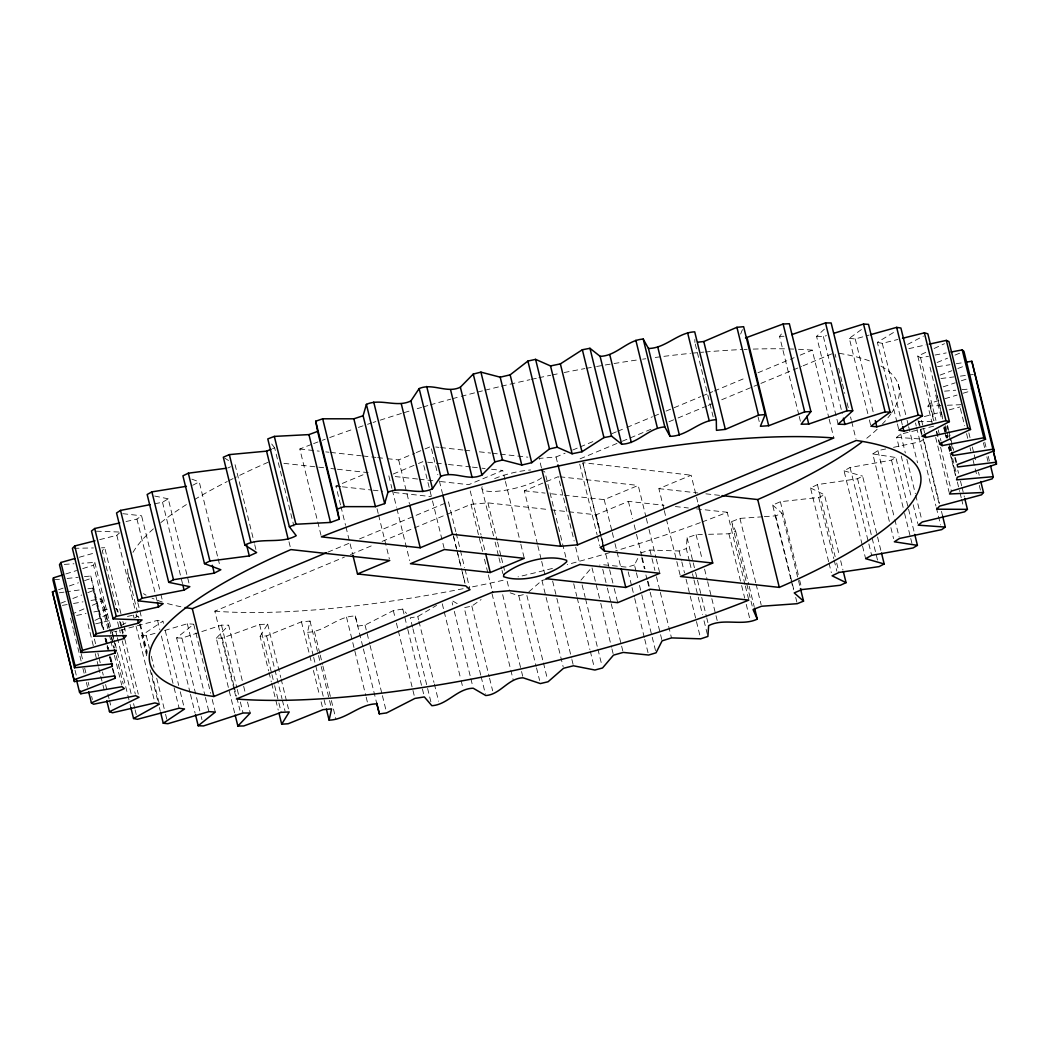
<?xml version="1.0" encoding="UTF-8"?>
<svg xmlns="http://www.w3.org/2000/svg" width="1049" height="1049" viewBox="0 0 1049 1049"><rect width="100%" height="100%" fill="white"/><g stroke="black" fill="none" stroke-linecap="round" stroke-linejoin="round"><path stroke-width="0.75" stroke-dasharray="5 3.75" d="M84.445 576.662L90.752 576.006L102.999 628.718M689.39 561.163L686.308 548.614L687.082 537.77L696.103 534.636L702.345 534.479M313.297 655.809L307.514 632.285L310.019 621.06L301.456 621.821L266.59 635.917L260.113 636.35L268.596 670.862M740.62 334.041L742.43 329.635M108.965 627.945L93.545 565.188L94.816 562.408L81.966 563.247M636.022 571.246L634.475 564.965L638.5 556.98M938.894 400.521L929.82 403.262L927.959 406.133L932.587 424.963M260.113 636.35L267.652 624.116L259.627 624.496L222.218 638.107L216.291 638.238L234.779 713.53M798.827 414.814L779.551 336.375L782.488 332.585M120.937 613.626L104.743 547.735L102.317 550.738L117.344 611.908M580.949 580.136L591.898 567.286L600.382 601.798M216.291 638.238L228.643 625.178L243.289 684.787M838.138 424.202L816.568 336.349L824.409 329.137M99.668 539.645L116.832 535.305L119.442 532.971M528.866 591.846L541.94 580.425L547.145 579.127M933.676 426.209L900.711 434.116L896.633 437.315L899.714 449.864M190.105 692.812L176.612 637.91L193.724 624.207L210.679 693.232M125.998 521.537L136.96 519.085L141.589 515.793L160.471 592.659M867.811 413.647L849.323 338.342L863.393 328.101M480.757 675.136L464.183 607.686L471.84 606.099L481.085 599.582M146.69 655.769L141.681 635.366L162.923 621.165L163.696 624.312M885.723 448.972L877.895 450.611L872.781 453.929L889.342 521.379M154.741 503.756L162.516 502.248L168.246 498.813L189.449 585.093M897 422.341L877.357 342.328L895.361 331.379M862.147 544.549L844.039 470.831L850.07 467.487L891.493 460.118L895.859 457.508L908.185 507.703M412.572 627.263L410.264 617.848L417.777 616.537L436.515 605.404M121.487 625.361L128.28 621.585M135.072 617.795L137.786 616.274L133.367 615.081L123.939 617.271M907.542 344.452L923.474 336.073M192.688 485.281L199.244 481.884L217.746 557.189M828.631 561.687L810.523 487.955L817.433 484.599L857.544 478.75L862.619 476.128L881.108 551.42M307.514 632.285C324.823 631.931 337.817 615.947 355.283 616.012L357.801 626.083L365.052 625.047L393.336 610.584L402.79 609.076L406.527 613.468M94.948 620.405L109.03 613.547M933.584 420.374L917.783 356.057L926.7 351.926M934.121 348.491L944.506 343.679M227.725 468.064L230.583 466.753M790.749 578.786L772.641 505.054L780.364 501.724L818.745 497.423L824.475 494.8L839.121 554.41M268.085 462.268L263.168 464.432A396.653 94.62 -13.8 0 0 235.173 477.544M71.306 614.373L84.785 608.551M92.273 605.312L102.75 600.789L109.306 627.446M340.545 504.923L335.916 486.093L365.236 473.86M387.317 458.675L398.659 459.921L414.788 453.194M416.243 452.591L423.573 449.536M425.042 448.92L430.903 446.481L437.839 474.712M393.27 474.004L416.938 464.13M418.42 463.514L422.852 461.665L432.096 499.311M505.028 479.891L502.72 470.477L468.706 484.664L436.751 481.137M327.931 552.102L352.031 542.058M359.571 538.911L448.474 501.828L455.791 531.646M541.441 467.828L539.134 458.426L556.049 456.971L565.096 453.194M572.636 450.06L578.655 447.543M580.163 446.913L593.721 441.262M611.803 433.722L616.327 431.834M617.835 431.205L625.374 428.058M626.869 427.428L652.491 416.755M653.999 416.125L660.031 413.608M666.049 411.09L700.706 396.64M702.214 396.011L712.769 391.618M714.277 390.989L745.918 377.784M757.968 372.762L794.132 357.683M800.164 355.165L812.214 350.13L828.789 417.594M234.097 689.586L214.835 611.147L344.426 557.111M350.458 554.593L374.559 544.536M382.098 541.402L445.379 515.007M446.887 514.377L471.001 504.32L487.916 502.864L549.296 509.644M580.084 458.819L620.772 441.852M622.28 441.236L650.904 429.29M668.987 421.75L676.526 418.603M678.034 417.974L706.659 406.042M708.167 405.412L715.693 402.265M721.725 399.748L759.397 384.039M760.905 383.409L801.593 366.442M803.088 365.813L831.726 353.88M537.442 544.143L524.343 490.801L558.356 476.626L574.144 540.943M564.27 495.22L604.198 499.626L638.212 485.438L645.922 516.816M568.689 511.781L596.147 514.81L628.39 501.356L664.043 505.303M663.899 509.04L658.89 488.65L691.134 475.197L696.143 495.587M937.085 362.508L947.535 358.194M955.01 355.1L960.989 352.634M764.301 516.659L775.67 515.859L781.977 513.276L800.085 587.007M272.57 448.684L274.654 447.844L293.917 526.27M321.007 535.292L299.817 449.011L306.465 446.376A396.653 94.62 -13.8 0 1 312.182 444.16M744.96 584.437L727.245 512.266L720.584 514.915A396.653 94.62 -13.8 0 1 701.794 522.087M60.921 603.149L65.392 601.405M72.853 598.494L81.796 595.006M87.762 592.685L93.728 590.364L103.366 629.584M762.675 516.777L739.938 518.39L731.468 521.668L753.051 609.521M940.048 375.109L951.915 370.703M957.842 368.501L963.769 366.298M708.6 534.308L728.911 533.784L735.69 531.305L731.468 521.668M58.56 589.722L63.15 588.122M69.273 585.985L78.439 582.785M84.563 580.648L90.673 578.51M943.221 386.845L955.285 382.806M961.33 380.787L967.362 378.768M640.519 552.993L649.921 550.043L679.136 550.987L686.308 548.614M176.612 637.91L181.936 638.08L221.483 625.138L228.643 625.178M65.785 573.96L76.577 570.551M82.753 568.597L93.545 565.188M816.568 336.349L823.386 336.585L826.468 335.614M944.952 398.712L957.055 395.067M963.1 393.244L970.666 390.962M634.475 564.965L627.027 567.181L601.588 564.559L599.543 565.149M141.681 635.366L146.309 635.851L156.944 632.717M164.536 630.488L187.312 623.775L193.724 624.207M79.304 557.255L94.646 552.915M849.323 338.342L855.237 338.971L869.044 335.103M924.313 416.571L941.386 411.969M949.148 409.884L960.019 406.946M111.968 630.659L115.836 631.446L157.534 620.352L162.923 621.165M877.357 342.328L882.275 343.351L897.878 339.456M510.155 592.842L518.796 595.74L526.493 593.918M95.643 623.827L111.364 620.182M908.867 348.635L926.044 344.859M893.538 447.333L920.157 441.76L923.736 439.216L939.537 503.533M76.669 615.435L86.031 613.534M93.833 611.96L109.45 608.8M917.783 356.057L920.55 357.775L928.562 356.267M934.974 355.047L946.198 352.936M62.389 605.378L67.162 604.565M73.509 603.477L83.041 601.838M90.975 600.474L100.507 598.848L102.75 600.789M937.504 366.691L949.988 364.711M956.229 363.728L964.031 362.495M59.203 592.816L63.989 592.147M65.576 591.924L79.908 589.905M87.867 588.791L92.653 588.122L93.728 590.364M940.953 378.532L953.908 376.919M960.386 376.106L966.876 375.306M968.489 375.096L973.354 374.493M54.496 579.743L60.803 579.1M67.11 578.445L78.137 577.304M944.546 391.172L955.718 390.202M962.09 389.651L971.662 388.812M64.291 564.401L73.928 563.772M927.959 406.133L940.887 405.557M947.352 405.268L961.907 404.626M779.551 336.375L783.996 336.27M74.007 548.312L93.427 547.945M101.517 547.801L104.743 547.735M918.334 421.357L932.902 421.436M96.338 531.187L118.865 532.013M896.633 437.315L922.137 439.111M812.214 350.13L807.153 349.75A396.653 94.62 -13.8 0 0 798.237 349.265M214.835 611.147L219.91 611.541A396.653 94.62 -13.8 0 0 467.303 587.873M435.755 447.005L438.98 447.372M440.606 447.543L463.212 450.047M464.825 450.218L472.902 451.109M479.367 451.817L490.67 453.076M492.296 453.247L498.747 453.968M500.373 454.138L527.831 457.167M600.185 533.259L582.851 462.661L691.134 475.197M427.638 462.203L446.808 464.314M448.408 464.484L470.765 466.962M472.365 467.133L480.35 468.011M481.95 468.195L485.149 468.536M491.535 469.244L502.72 470.477M559.943 476.797L638.212 485.438M299.817 449.011L319.263 451.162M325.741 451.883L328.98 452.237M330.605 452.421L361.394 455.817M363.006 455.987L375.975 457.416M377.588 457.6L385.691 458.492M658.89 488.65L697.769 492.938M705.872 493.83L720.466 495.443M283.912 463.343L324.416 467.815M330.894 468.523L335.759 469.06M337.385 469.244L368.173 472.64M675.386 506.549L688.354 507.978M696.457 508.87L727.245 512.266M395.224 476.561L417.594 479.026M419.194 479.196L435.165 480.966M524.343 490.801L545.1 493.096M551.486 493.804L562.67 495.036M335.916 486.093L340.768 486.631M342.38 486.802L371.451 490.014M373.064 490.198L382.754 491.26M394.07 492.506L431.218 496.61M550.909 509.827L567.063 511.61M122.812 513.682L141.589 515.793M872.781 453.929L895.859 457.508M154.688 496.046L168.246 498.813M844.039 470.831L862.619 476.128M191.823 479.131L199.244 481.884M115.495 608.525L117.475 609.43L118.642 614.124M810.523 487.955L824.475 494.8M457.207 603.621L451.621 600.369L452.775 605.076M224.617 458.046L228.538 460.55M772.641 505.054L781.977 513.276M271.717 444.015L274.654 447.844M984.762 442.154L986.296 448.421M988.224 456.276L989.377 460.97M983.385 442.73L984.919 449.011M986.847 456.853L988.014 461.56M968.843 432.87L969.997 437.564M972.305 446.979L973.852 453.26M974.233 454.82L976.16 462.675M978.468 472.076L979.241 475.223M960.399 408.52L964.634 425.776M966.562 433.617L967.716 438.325M970.037 447.739L970.797 450.873M973.118 460.288L976.96 475.971M979.281 485.385L980.435 490.093M947.549 425.383L948.702 430.09M948.807 430.903L953.711 450.48M955.351 457.574L956.806 463.029M947.011 426.209L947.785 429.343M949.319 435.623L950.866 441.904M951.246 443.465L953.174 451.306M954.708 457.587L955.875 462.294M957.803 470.136L958.563 473.269M960.491 481.111L961.645 485.818M962.038 487.392L964.346 496.806M945.529 425.724L946.683 430.431M947.063 431.991L948.217 436.699M950.538 446.113L951.692 450.821M942.618 417.607L935.682 389.363L934.987 392.011L941.923 420.243M944.926 427.009L947.627 437.997M949.555 445.838L950.709 450.546M952.636 458.387L956.491 474.082M930.004 367.176L942.723 418.944M944.638 426.786L947.339 437.761M949.266 445.602L950.42 450.309M943.864 427.1L946.565 438.076M948.873 447.49L949.647 450.624M951.194 456.905L955.809 475.722M957.357 482.002L959.665 491.417M960.058 492.978L961.212 497.685M961.592 499.258L963.52 507.1M943.838 428.097L944.611 431.231M945.005 432.804L946.159 437.499M948.466 446.913L949.62 451.621M950.014 453.194L955.783 476.718M920.55 357.775L935.957 420.518M938.265 429.933L940.966 440.921M929.82 403.262L934.056 420.518M936.757 431.493L940.219 445.615M940.599 447.189L951.391 491.102M936.285 431.362L938.973 442.337M935.669 437.512L949.161 492.414M921.52 420.256L924.602 432.804M941.464 511.374L942.618 516.082M918.872 421.383L920.406 427.664M920.799 429.225L922.727 437.066M923.107 438.639L939.681 506.09M918.019 420.426L919.947 428.267M920.327 429.841L921.481 434.548M915.475 422.917L916.249 426.051M916.629 427.625L935.944 506.077M936.337 507.65L940.573 524.906M898.232 384.288L906.742 418.853M907.097 420.361L908.25 425.068M908.631 426.641L917.534 462.779M882.275 343.351L902.324 424.924M900.711 434.116L905.326 452.932M906.874 459.213L915.344 493.725M915.738 495.285L921.507 518.822M897.393 423.901L898.927 430.182M901.261 456.145L911.66 498.498M913.207 504.779L917.823 523.595M908.578 509.276L914.741 534.374M891.493 460.118L904.212 511.886M904.592 513.446L910.375 536.983M910.755 538.543L912.682 546.398M855.237 338.971L874.119 415.837M877.895 450.611L894.456 518.075M894.849 519.635L899.085 536.891M869.359 419.915L870.893 426.196M890.889 527.66L893.578 538.635M835.122 354.195L835.896 357.329M838.597 368.304L842.059 382.426M842.439 384L844.76 393.414M847.067 402.816L848.615 409.097M850.542 416.938L851.303 420.072M851.696 421.646L855.932 438.902M823.386 336.585L842.268 413.45M857.544 478.75L877.58 560.323M850.07 467.487L871.653 555.341M862.54 546.123L865.622 558.671M829.169 419.154L833.798 437.984M840.655 560.691L842.976 570.105M817.433 484.599L835.161 556.757M836.696 563.038L839.016 572.439M799.207 416.387L800.741 422.655M818.745 497.423L833.771 558.592M834.165 560.166L836.866 571.154M829.025 563.247L831.332 572.662M780.364 501.724L799.246 578.589M799.64 580.163L801.947 589.577M758.073 416.873L759.227 421.58M775.67 515.859L793.778 589.577M795.706 597.432L796.86 602.139M791.13 580.359L793.45 589.774M739.938 518.39L755.739 582.706M756.119 584.28L761.128 604.67M695.277 344.059L713.386 417.79M735.69 531.305L748.789 584.634M749.183 586.207L754.192 606.597M745.354 585.998L748.816 600.12M728.911 533.784L741.237 583.991M741.63 585.552L744.711 598.1M746.245 604.381L750.494 621.637M696.536 497.16L698.07 503.428M696.103 534.636L702.266 559.733M704.574 569.148L707.275 580.123M707.655 581.697L717.673 622.49M687.082 537.77L692.851 561.307M693.245 562.867L695.172 570.722M695.553 572.282L697.1 578.563M697.48 580.123L701.335 595.819M701.715 597.379L706.344 616.209M706.724 617.782L708.652 625.624M689.77 562.736L692.078 572.138M692.471 573.711L693.625 578.419M694.005 579.992L697.86 595.675M698.254 597.248L702.489 614.504M704.023 620.772L707.498 634.894M679.136 550.987L681.444 560.389M681.837 561.962L684.525 572.938M686.072 579.218L696.09 620.011M696.47 621.572L700.706 638.828M664.279 510.614L680.08 574.931M646.302 518.376L648.623 527.791M649.003 529.365L655.94 557.596M656.32 559.169L659.795 573.279M649.921 550.043L654.93 570.446M656.464 576.714L659.939 590.836M660.319 592.41L671.491 637.897M628.39 501.356L632.639 518.612M634.173 524.893L636.1 532.735M636.481 534.308L641.883 556.272M642.263 557.832L644.965 568.82M648.046 581.369L649.974 589.21M641.673 557.701L644.374 568.676M645.909 574.957L647.063 579.664M647.456 581.225L649.764 590.639M650.157 592.213L662.089 640.847M636.402 572.82L637.949 579.087M639.484 585.368L641.411 593.209M641.791 594.77L656.058 652.819M628.194 571.889L631.655 586.011M632.036 587.571L634.357 596.986M634.737 598.559L644.374 637.779M644.755 639.339L648.61 655.035M604.198 499.626L611.908 530.991M612.288 532.564L614.609 541.979M614.989 543.539L620.772 567.076M596.147 514.81L600.382 532.066M601.916 538.347L603.083 543.054M605.771 554.029L609.246 568.152M609.626 569.725L613.862 586.968M614.255 588.541L617.717 602.664M600.579 534.82L602.887 544.234M582.916 463.252L602.952 544.824M579.73 464.156L597.078 534.754M597.458 536.327L599.766 545.729M602.742 569.266L606.978 586.522M607.371 588.096L610.833 602.218M611.226 603.778L621.244 644.571M621.624 646.132L622.778 650.839M600.762 603.372L611.554 647.299M611.934 648.859L613.088 653.566M556.049 456.971L557.976 464.812M575.691 547.211L579.927 564.467M582.103 584.844L585.198 597.392M585.578 598.966L597.524 647.6M597.904 649.161L601.759 664.856M573.711 583.742L576.793 596.291M577.186 597.864L589.892 649.633M590.285 651.193L594.14 666.889M565.844 557.176L545.034 472.47A32.598 7.776 -13.8 0 0 543.041 470.909M552.626 581.08L556.481 596.763M556.862 598.336L571.508 657.946M571.889 659.519L573.436 665.787M537.822 545.716L541.297 559.825M541.677 561.399L545.532 577.081M541.94 580.425L563.143 666.705M505.408 481.465L520.435 542.648M520.828 544.208L524.29 558.33M526.873 595.491L543.054 661.381M543.448 662.942L547.303 678.637M518.796 595.74L536.131 666.325M536.524 667.898L539.606 680.447M487.916 502.864L497.16 540.523M497.554 542.084L501.016 556.206M501.409 557.78L504.49 570.328M507.178 581.303L509.499 590.718M482.016 488.821L493.568 535.882M495.115 542.149L498.577 556.272M498.97 557.845L501.658 568.82M502.051 570.394L502.825 573.528M502.668 594.665L521.169 669.97M521.55 671.53L522.704 676.238M470.24 490.945L481.032 534.872M481.412 536.432L485.267 552.128M471.001 504.32L482.553 551.381M484.481 559.222L487.955 573.344M488.336 574.918L492.571 592.174M492.033 593.708L513.223 679.988M456.184 533.207L460.039 548.902M460.419 550.463L464.655 567.719M465.048 569.292L469.664 588.109M471.84 606.099L489.188 676.697M489.568 678.27L492.65 690.819M453.391 535.685L461.088 567.063M461.481 568.624L464.943 582.746M453.443 536.275L456.525 548.824M456.918 550.397L460.773 566.08M462.307 572.361L465.009 583.336M439.387 480.993L442.468 493.541M481.137 676.71L485.372 693.966M432.49 500.884L444.435 549.519M454.322 611.357L470.503 677.234M470.896 678.808L472.43 685.089M442.258 603.791L443.806 610.072M444.186 611.646L460.76 679.096M461.14 680.67L463.068 688.511M398.659 459.921L409.451 503.848M388.838 475.853L391.92 488.401M392.313 489.975L396.548 507.231M396.928 508.791L409.648 560.559M417.777 616.537L418.551 619.671M418.931 621.244L433.958 682.414M434.352 683.987L438.587 701.243M412.952 628.836L427.218 686.872M427.599 688.446L431.454 704.128M402.79 609.076L407.405 627.905M407.799 629.466L424.36 696.929M377.024 508.726L378.191 513.433M378.571 514.993L389.363 558.92M393.336 610.584L394.883 616.851M396.417 623.132L397.964 629.4M398.345 630.973L414.525 696.864M340.925 506.483L345.554 525.313M345.934 526.873L352.49 553.544M365.052 625.047L369.681 643.876M370.061 645.437L382.006 694.071M382.4 695.644L386.635 712.9M355.283 616.012L362.98 647.39M363.374 648.964L376.853 703.866M346.511 617.127L365.773 695.566M366.167 697.126L368.081 704.967M314.425 631.537L319.827 653.501M320.207 655.074L322.515 664.489M322.908 666.049L330.999 699.001M331.379 700.562L336.008 719.391M310.019 621.06L318.109 653.999M318.49 655.573L320.797 664.974M321.191 666.548L331.589 708.901M288.973 541.743L290.521 548.011M313.677 657.382L325.623 706.016M301.456 621.821L311.855 664.174M313.402 670.442L319.565 695.539M321.112 701.82L322.646 708.088M235.081 464.707L254.343 543.146M254.737 544.719L255.89 549.427M267.652 624.116L280.752 677.457M281.132 679.031L288.449 708.836M266.59 635.917L281.997 698.66M282.378 700.234L285.079 711.209M259.627 624.496L271.573 673.117M271.953 674.691L274.261 684.105M274.654 685.666L278.496 701.361M278.89 702.922L281.198 712.337M268.977 672.435L271.285 681.85M271.678 683.41L278.221 710.081M218.126 558.75L220.054 566.591M243.67 686.361L245.217 692.628M247.525 702.043L250.226 713.032M221.483 625.138L236.89 687.895M237.271 689.468L238.818 695.736M240.352 702.017L243.053 712.992M222.218 638.107L233.77 685.167M234.163 686.741L236.471 696.143M236.851 697.716L239.933 710.265M234.491 691.16L236.418 699.001M212.226 699.499L215.307 712.061M162.516 502.248L182.552 583.821M187.312 623.775L205.04 695.933M205.42 697.506L208.895 711.615M181.936 638.08L200.818 714.946M201.198 716.519L201.972 719.653M190.485 694.386L195.114 713.202M160.851 594.232L162.779 602.074M165.244 630.58L178.723 685.482M180.271 691.763L184.506 709.019M136.96 519.085L156.996 600.657M157.534 620.352L159.854 629.767M161.389 636.035L173.714 686.243M174.108 687.803L179.117 708.206M146.309 635.851L149.391 648.4M151.318 656.254L154.019 667.23M156.707 678.218L165.191 712.73M165.572 714.29L167.499 722.132M137.825 602.664L141.667 618.346M128.017 573.803L138.835 617.795M140.343 624.011L147.319 652.308M139.714 624.129L147.044 653.933M151.659 672.75L159.369 704.128M150.164 669.878L157.861 701.256M159.409 707.524L160.182 710.671M116.832 535.305L135.714 612.17M136.095 613.744L136.868 616.878M133.367 615.081L134.128 618.215M136.055 626.056L154.557 701.361M122.864 621.467L123.625 624.614M124.018 626.174L125.946 634.016M120.569 621.978L122.104 628.246M122.484 629.82L123.258 632.953M124.805 639.234L138.284 694.136M119.652 621.323L122.733 633.871M117.606 621.978L119.14 628.246M119.52 629.82L120.294 632.953M122.222 640.795L135.321 694.136M115.836 631.446L116.99 636.153M117.37 637.726L131.243 694.202M133.564 703.617L134.718 708.324M135.098 709.885L136.252 714.592M112.361 632.232L114.669 641.647M115.049 643.207L116.977 651.062M117.37 652.622L129.696 702.817M130.076 704.39L130.85 707.524M94.816 562.408L112.151 633.006M112.545 634.579L113.698 639.287M114.079 640.847L115.626 647.128M109.686 629.02L114.315 647.849M116.242 655.691L123.179 683.922M111.273 637.359L113.974 648.334M100.507 598.848L107.824 628.653M109.752 636.494L110.525 639.628M110.906 641.201L112.833 649.043M114.38 655.323L121.697 685.128M90.752 576.006L103.851 629.348M106.172 638.749L108.86 649.737M110.788 657.579L111.941 662.286M105.674 638.998L106.828 643.706M107.221 645.266L107.981 648.4M109.909 656.254L111.456 662.522M112.99 668.803L114.538 675.071M105.32 638.12L108.008 649.108M109.935 656.949L111.482 663.23M92.653 588.122L102.671 628.902M104.979 638.317L107.68 649.305M109.607 657.146L110.761 661.853M112.295 668.121L113.843 674.402M94.397 639.051L95.564 643.745M97.872 653.16L98.645 656.307M99.026 657.867L100.573 664.148M102.487 671.989L103.261 675.123M105.582 684.538L107.496 692.379M107.89 693.953L109.044 698.66M109.424 700.221L110.971 706.501M87.906 623.84L93.309 645.804M95.236 653.645L96.77 659.926M97.164 661.486L98.318 666.194M98.698 667.767L102.553 683.45M102.933 685.023L104.48 691.304M81.232 654.025L82.779 660.306M84.694 668.147L85.861 672.855M88.168 682.256L88.942 685.403M91.63 696.379L92.404 699.513M70.571 618.149L73.273 629.138M73.653 630.698L81.363 662.076M82.91 668.357L84.445 674.625M86.372 682.466L87.526 687.174M75.017 670.245L76.564 676.513M694.844 339.443L694.897 342.485M541.717 477.806A32.598 7.776 -13.8 0 1 503.769 490.499A32.598 7.776 -13.8 0 1 482.16 486.697M494.682 478.567A32.598 7.776 -13.8 0 1 530.597 469.965M880.95 366.114A396.653 94.62 -13.8 0 1 891.584 412.834M890.903 413.831A396.653 94.62 -13.8 0 1 882.445 423.993M877.161 429.238A396.653 94.62 -13.8 0 1 865.084 439.583M700.326 522.625A396.653 94.62 -13.8 0 1 615.619 550.869M609.836 552.6A396.653 94.62 -13.8 0 1 567.286 564.546M552.43 568.427A396.653 94.62 -13.8 0 1 518.075 576.845M503.114 580.281A396.653 94.62 -13.8 0 1 468.785 587.584M180.887 606.728A396.653 94.62 -13.8 0 1 165.113 602.873M162.267 601.995A396.653 94.62 -13.8 0 1 151.987 598.1M146.099 595.176A396.653 94.62 -13.8 0 1 143.464 593.629M131.217 582.077A396.653 94.62 -13.8 0 1 127.703 568.217M133 552.364A396.653 94.62 -13.8 0 1 153.403 528.853M160.877 522.572A396.653 94.62 -13.8 0 1 187.05 504.163M194.432 499.626A396.653 94.62 -13.8 0 1 227.305 481.491M228.603 480.835A396.653 94.62 -13.8 0 1 233.848 478.2M313.612 443.609A396.653 94.62 -13.8 0 1 317.952 441.944M322.331 440.305A396.653 94.62 -13.8 0 1 325.256 439.203M329.688 437.577A396.653 94.62 -13.8 0 1 353.801 428.975M358.404 427.402A396.653 94.62 -13.8 0 1 363.046 425.828M367.53 424.321A396.653 94.62 -13.8 0 1 371.7 422.931M373.09 422.472A396.653 94.62 -13.8 0 1 375.883 421.554M380.092 420.19A396.653 94.62 -13.8 0 1 401.374 413.476M404.232 412.598A396.653 94.62 -13.8 0 1 409.989 410.854M417.214 408.69A396.653 94.62 -13.8 0 1 421.567 407.418M423.022 406.986A396.653 94.62 -13.8 0 1 428.857 405.294M430.313 404.875A396.653 94.62 -13.8 0 1 450.886 399.131M452.368 398.725A396.653 94.62 -13.8 0 1 459.764 396.745M461.245 396.352A396.653 94.62 -13.8 0 1 476.115 392.483M477.597 392.103A396.653 94.62 -13.8 0 1 483.563 390.595M485.058 390.215A396.653 94.62 -13.8 0 1 500.006 386.57M501.501 386.202A396.653 94.62 -13.8 0 1 529.929 379.686M531.423 379.358A396.653 94.62 -13.8 0 1 537.403 378.06M538.898 377.732A396.653 94.62 -13.8 0 1 550.83 375.227M552.312 374.926A396.653 94.62 -13.8 0 1 559.746 373.418M564.205 372.526A396.653 94.62 -13.8 0 1 584.896 368.579M586.365 368.317A396.653 94.62 -13.8 0 1 595.163 366.744M596.619 366.481A396.653 94.62 -13.8 0 1 612.616 363.767M614.058 363.531A396.653 94.62 -13.8 0 1 637.858 359.873M642.631 359.178A396.653 94.62 -13.8 0 1 645.804 358.745M655.245 357.46A396.653 94.62 -13.8 0 1 690.491 353.356M691.986 353.211A396.653 94.62 -13.8 0 1 703.813 352.097M705.269 351.979A396.653 94.62 -13.8 0 1 742.535 349.501M744.082 349.422A396.653 94.62 -13.8 0 1 747.15 349.304M753.234 349.094A396.653 94.62 -13.8 0 1 787.393 348.897M788.966 348.937A396.653 94.62 -13.8 0 1 793.647 349.081M839.134 353.29A396.653 94.62 -13.8 0 1 870.146 361.171"/><path stroke-width="1.5" d="M990.544 465.677L993.233 476.666L956.557 479.865L957.265 477.216L996.484 464.104L971.833 361.262L965.591 362.246M754.572 608.171L757.273 619.146C742.023 626.345 723.836 617.835 708.652 625.624L707.878 636.455L700.706 638.828L671.491 637.897L662.089 640.847L656.058 652.819L648.61 655.035L623.172 652.412L613.481 655.14L602.532 667.99L594.901 670.023L573.436 665.787L563.523 668.279L548.063 681.771L540.366 683.581L523.097 677.811C508.162 678.074 500.373 694.635 485.766 695.526L473.204 688.223C457.312 688.485 447.464 704.836 431.834 705.702L424.36 696.929L414.919 698.424L386.635 712.9L379.371 713.936L376.853 703.866C359.401 703.787 346.393 719.771 329.098 720.125L331.589 708.901L323.04 709.662L288.16 723.758L281.696 724.203L278.995 713.215M62.704 574.931L53.447 577.855L52.922 579.913L74.492 667.754L112.335 663.86L112.256 666.364L74.033 679.713L74.413 681.562L114.223 675.962L115.311 678.218L79.514 692.156L76.433 679.608M74.492 667.754L75.03 665.695L53.447 577.855M363.111 415.758L353.854 418.813L322.699 418.8L315.697 421.226L317.624 431.414L308.93 434.601L274.327 436.397L267.783 438.928L289.367 526.768L295.91 524.251L330.501 522.441L339.207 519.255L337.28 509.08L344.269 506.641L375.437 506.654L384.681 503.599L363.111 415.758L366.389 404.363C380.603 398.017 396.732 407.956 410.906 400.941L419.154 388.576C432.516 382.649 446.992 393.808 460.367 387.186L473.256 374.073L480.927 372.146L500.189 377.181L510.155 374.847L527.896 361.066L535.593 359.361L550.528 365.931L560.376 363.898L582.352 349.75L589.958 348.294L600.107 356.332L621.677 444.186C637.989 443.924 648.754 427.769 664.817 426.93L670.036 436.332C687.121 436.24 699.408 420.321 716.297 419.692L716.467 430.339L725.344 429.382L758.506 415.142L765.219 414.552L743.636 326.698L736.923 327.301L703.774 341.541L697.769 342.171M384.681 503.599L387.973 492.217L366.389 404.363M765.219 414.552L760.394 426.287L768.694 425.724L804.688 411.864L810.903 411.575L789.333 323.721L783.118 324.01L745.472 337.975M75.03 665.695L115.128 653.042L116.4 650.262L81.048 652.57L59.478 564.716L60.894 562.487L74.702 558.566M993.233 476.666L992.249 478.816L951.391 491.102L949.542 493.987L983.477 492.479L980.789 481.491M281.696 724.203L289.222 711.969L281.198 712.337L243.788 725.947L237.874 726.078L235.173 715.103M81.048 652.57L82.478 650.328L123.887 638.579L126.326 635.589L93.964 636.192L72.394 548.339L74.715 545.952L94.987 540.825M387.973 492.217C402.173 485.871 418.315 495.81 432.476 488.782L440.737 476.416C454.099 470.503 468.575 481.661 481.937 475.027L494.826 461.927L502.497 460L521.773 465.035L531.725 462.688L549.479 448.92L557.176 447.215L572.111 453.771L581.959 451.752L603.936 437.59L611.541 436.135L621.677 444.186M810.903 411.575L801.134 424.229L808.753 424.058L847.094 410.762L852.719 410.788L831.149 322.948L825.524 322.922L791.772 334.618M983.477 492.479L981.589 494.8L939.681 506.09L936.665 509.198L967.427 509.355L964.726 498.367M237.874 726.078L250.226 713.032L243.053 712.992L203.506 725.934L198.195 725.751L195.494 714.775M93.964 636.192L96.285 633.806L138.402 623.158L142.061 619.92L113.082 618.871L91.499 531.017L94.685 528.512L119.743 522.927M852.719 410.788L838.138 424.202L844.956 424.425L885.12 411.89L890.09 412.231L868.506 324.377L863.537 324.049L834.191 333.202M967.427 509.355L964.674 511.807L922.281 521.956L918.216 525.169L945.306 527.07L942.618 516.082M198.195 725.751L215.307 712.061L208.895 711.615L167.879 723.705L163.264 723.22L160.563 712.232M113.082 618.871L116.269 616.366L158.543 606.938L163.172 603.647L138.127 600.841L116.544 512.987L120.53 510.404L150.073 504.661M890.09 412.231L870.893 426.196L876.807 426.825L918.242 415.207L922.477 415.863L900.894 328.009L896.659 327.367L870.578 334.67M945.306 527.07L941.727 529.614L899.465 538.465L894.351 541.782L917.429 545.362L914.741 534.374M163.264 723.22L184.506 709.019L179.117 708.206L137.406 719.299L133.551 718.513L130.85 707.524M138.127 600.841L142.113 598.258L184.086 590.089L189.83 586.666L168.732 582.352L147.162 494.499L151.895 491.876L186.407 486.303M922.477 415.863L898.927 430.182L903.858 431.205L945.962 420.688L949.397 421.632L927.827 333.779L924.379 332.848L902.546 338.289M917.429 545.362L913.076 547.958L871.653 555.341L865.622 558.671L884.189 563.969L881.501 552.993M133.551 718.513L159.369 704.128L154.937 702.922L112.505 712.769L109.489 711.694L106.788 700.706M168.732 582.352L173.478 579.73L214.271 573.134L220.828 569.738L204.489 563.667L182.919 475.826L188.335 473.191L226.151 468.274M600.107 356.332C616.419 356.07 627.171 339.915 643.234 339.076L648.452 348.478L670.036 436.332M949.397 421.632L921.874 436.109L925.756 437.512L967.925 428.241L970.535 429.461L948.965 341.62L946.342 340.387L929.165 344.164M884.189 563.969L879.128 566.604L839.016 572.439L832.106 575.796L846.058 582.654L840.328 585.263L801.947 589.577L794.224 592.908L803.547 601.129L797.24 603.699L761.522 606.243L753.051 609.521L757.273 619.146M109.489 711.694L139.058 697.27L135.714 695.697L93.558 704.22L91.381 702.869L88.693 691.881M204.489 563.667L209.918 561.031L249.295 555.918L256.664 552.561L244.889 545.06L223.319 457.207L229.338 454.61L266.551 451.149L271.062 449.3M648.452 348.478C665.538 348.386 677.838 332.467 694.713 331.838L716.297 419.692M970.535 429.461L939.366 443.911L942.12 445.628L983.818 437.761L985.549 439.256L951.194 453.443L952.846 455.528L993.403 449.116L994.242 450.847L957.186 464.602L957.671 466.975L996.55 462.15M722.079 495.626L757.732 499.56L763.882 496.859A396.653 94.62 -13.8 0 0 861.675 442.219M712.717 563.051L680.46 576.491L779.302 587.401L785.465 584.699A396.653 94.62 -13.8 0 0 860.718 441.131L856.312 440.475L600.159 547.303L604.486 551.105L712.717 563.051L698.464 505.002M91.381 702.869L124.333 688.629L122.077 686.689L80.799 693.769L79.514 692.156M244.889 545.06C260.703 536.813 280.516 544.497 296.238 535.685L289.367 526.768M185.057 607.515A396.653 94.62 -13.8 0 0 187.915 608L192.308 608.669L326.423 552.731M357.499 573.947L389.743 560.494L290.901 549.584L284.738 552.285A396.653 94.62 -13.8 0 0 209.498 695.854L213.891 696.51L470.057 589.682L465.717 585.88L357.499 573.947L352.87 555.118M420.229 547.775L452.486 534.321L560.717 546.267L577.632 544.811L833.798 437.984L828.723 437.603A396.653 94.62 -13.8 0 0 328.049 534.216L321.387 536.865L420.229 547.775L409.831 505.421M490.276 572.518L524.29 558.33L444.435 549.519L410.421 563.706L490.276 572.518L485.661 553.688M625.781 587.466L659.795 573.279L579.927 564.467L545.913 578.655L625.781 587.466L621.152 568.65M74.413 681.562L52.45 591.859L55.505 590.797M951.01 352.031L962.235 349.907L963.965 351.402L985.549 439.256M971.833 361.262L994.242 450.847M993.783 453.116L996.484 464.104M962.235 349.907L983.818 437.761M946.342 340.387L967.925 428.241M924.379 332.848L945.962 420.688M952.072 452.381L952.846 455.528M941.359 442.481L942.12 445.628M924.982 434.365L925.756 437.512M896.659 327.367L918.242 415.207M902.704 426.497L903.858 431.205M863.537 324.049L885.12 411.89M875.272 420.544L876.807 426.825M825.524 322.922L847.094 410.762M843.422 418.158L844.956 424.425M806.825 416.217L808.753 424.058M783.118 324.01L804.688 411.864M843.357 571.666L846.058 582.654M747.111 337.87L768.694 425.724M736.923 327.301L758.506 415.142M800.466 588.581L803.547 601.129M757.732 499.56L779.302 587.401M703.774 341.541L725.344 429.382M687.606 332.743L709.176 420.583M657.789 347.153L679.359 434.994M643.234 339.076L664.817 426.93M635.838 340.256L657.421 428.097M609.757 354.641L631.328 442.494M589.958 348.294L611.541 436.135M582.352 349.75L603.936 437.59M560.376 363.898L581.959 451.752M602.952 544.824L604.486 551.105M550.528 365.931L572.111 453.771M535.593 359.361L557.176 447.215M557.976 464.812L577.632 544.811M527.896 361.066L549.479 448.92M541.835 469.401L560.717 546.267M510.155 374.847L531.725 462.688M500.189 377.181L521.773 465.035M480.927 372.146L502.497 460M473.256 374.073L494.826 461.927M460.367 387.186L481.937 475.027M450.572 389.782L472.155 477.623M426.707 386.452L448.29 474.292M419.154 388.576L440.737 476.416M442.848 495.102L452.486 534.321M410.906 400.941L432.476 488.782M401.282 403.799L422.852 491.64M373.719 402.069L395.303 489.922M353.854 418.813L375.437 506.654M322.699 418.8L344.269 506.641M315.697 421.226L337.28 509.08M317.624 431.414L339.207 519.255M376.683 702.948L379.371 713.936M308.93 434.601L330.501 522.441M274.327 436.397L295.91 524.251M266.551 451.149L288.121 538.989M326.396 709.15L329.098 720.125M229.338 454.61L250.921 542.464M246.607 544.942L249.295 555.918M212.344 565.293L214.271 573.134M188.335 473.191L209.918 561.031M192.308 608.669L213.891 696.51M182.932 585.381L184.086 590.089M151.895 491.876L173.478 579.73M157.376 602.231L158.543 606.938M120.53 510.404L142.113 598.258M137.629 620.025L138.402 623.158M123.113 635.445L123.887 638.579M94.685 528.512L116.269 616.366M114.354 649.908L115.128 653.042M114.538 675.071L115.311 678.218M111.482 663.23L112.256 666.364M74.715 545.952L96.285 633.806M60.894 562.487L82.478 650.328M80.026 690.635L80.799 693.769M52.45 591.859L74.033 679.713M503.743 574.55L503.586 576.662C521.812 583.323 552.771 574.957 566.762 561.674L566.617 560.323C547.644 553.584 519.307 562.133 503.743 574.55M492.571 592.174L236.418 699.001L241.48 699.381A396.653 94.62 -13.8 0 0 742.168 602.769L748.816 600.12L649.974 589.21L617.717 602.664L509.499 590.718L492.571 592.174"/></g></svg>
